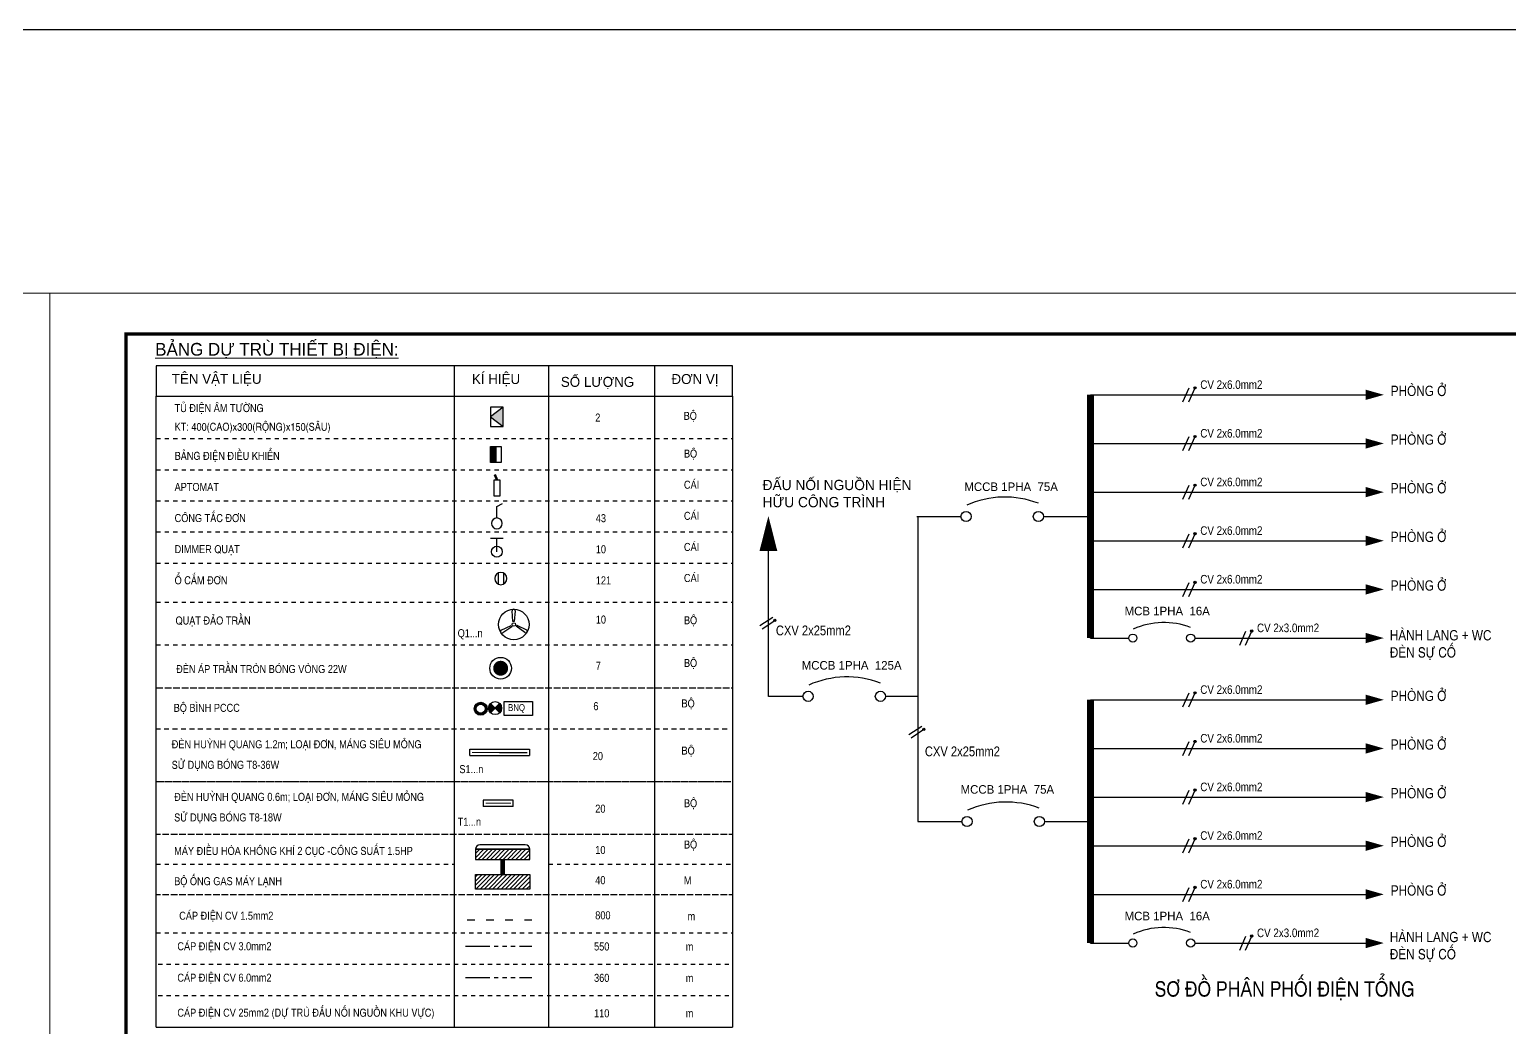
# Model space of a CAD drawing. Header units: millimetres. Extents: x 100 to 288, y -65 to 177.
# Drawn here: x 158.38 to 193.38, y -15 to 8.59 of the extents above; entities that cross this region are included whole.
import ezdxf

# ---------------------------------------------------------------- set-up
doc = ezdxf.new("R2010")
doc.units = ezdxf.units.MM
doc.header["$LTSCALE"] = 0.3
doc.header["$MEASUREMENT"] = 0
for name, pattern in [('ACAD_ISO03W100', [30, 12, -18]), ('ACAD_ISO04W100', [30, 24, -3, 0, -3]), ('ACAD_ISO06W100', [36, 24, -3, 0, -3, 0, -3, 0, -3]), ('ACAD_ISO07W100', [3, 0, -3])]:
    doc.linetypes.add(name, pattern=pattern)
doc.layers.get('DEFPOINTS').update_dxf_attribs({"linetype": 'CONTINUOUS', "lineweight": 13})
for name, color, linetype in [('CB-TD-34', 34, 'CONTINUOUS'), ('COT', 1, 'CONTINUOUS'), ('DEN-24', 24, 'CONTINUOUS'), ('DIM', 4, 'CONTINUOUS'), ('HATCH', 8, 'CONTINUOUS'), ('KHUNG5', 5, 'CONTINUOUS'), ('KT', 8, 'CONTINUOUS'), ('LAYER 1', 1, 'CONTINUOUS'), ('LAYER1', 1, 'CONTINUOUS'), ('LAYER3', 34, 'CONTINUOUS'), ('LAYER7', 7, 'CONTINUOUS'), ('QUAT', 36, 'CONTINUOUS')]:
    doc.layers.add(name, color=color, linetype=linetype)
for name, color, linetype, lineweight in [('DAY CAI', 2, 'ACAD_ISO04W100', 30), ('DAY DEN', 4, 'ACAD_ISO03W100', 25), ('DAY NHANH-90', 90, 'ACAD_ISO06W100', 30)]:
    doc.layers.add(name, color=color, linetype=linetype, lineweight=lineweight)
doc.styles.add('chu dan', font='VHELVCN.TTF', dxfattribs={"height": 350})
doc.styles.add('HELVE', font='')
doc.styles.add('HELVE-KT', font='VHELVCN.TTF')
doc.styles.add('VNI-Helve-Condense', font='VHELVCN.TTF')
doc.styles.get('HELVE').set_extended_font_data('VNhelvetica')

# ---------------------------------------------------------------- blocks, each defined once
blk = doc.blocks.new('BDIEN')
at = {"layer": 'CB-TD-34', "ltscale": 0.3}
blk.add_hatch(color=256, dxfattribs=at).paths.add_polyline_path([(368, 150), (368, 261), (30, 261), (30, 150)])
at = {"layer": 'CB-TD-34'}
for points in [[(368, 39), (368, 261), (30, 261), (30, 39)], [(368, 150), (368, 150), (30, 150), (30, 150)]]:
    blk.add_lwpolyline(points, close=True, dxfattribs=at)
blk = doc.blocks.new('GF')
at = {"layer": 'QUAT', "ltscale": 0.3}
for p, q in [((573.723, 175.574), (573.707, 175.796)), ((573.773, 175.797), (573.751, 175.574)), ((573.482, 175.397), (573.686, 175.489)), ((573.699, 175.465), (573.515, 175.339)), ((573.686, 175.489), (573.699, 175.465)), ((573.751, 175.574), (573.723, 175.574)), ((573.792, 175.475), (573.806, 175.499)), ((573.974, 175.345), (573.792, 175.475)), ((573.806, 175.499), (574.007, 175.402))]:
    blk.add_line(p, q, dxfattribs=at)
for radius in [0.319, 0.0356]:
    blk.add_circle((573.743, 175.513), radius, dxfattribs=at)
at = {"layer": 'QUAT', "linetype": 'Continuous'}
for centre, start, end in [((573.74, 175.799), 356.0633, 184.2802), ((573.496, 175.367), 116.0633, 304.2802), ((573.992, 175.372), 236.0633, 64.2802)]:
    blk.add_arc(centre, 0.0331, start, end, dxfattribs=at)
blk = doc.blocks.new('1.2')
at = {"layer": 'DEN-24'}
for points in [[(176.542, 92.721), (176.542, 92.851), (175.342, 92.851), (175.342, 92.721)], [(175.942, 92.786), (175.39, 92.786)], [(176.542, 92.721), (175.342, 92.721)]]:
    blk.add_lwpolyline(points, dxfattribs=at)
at = {"layer": 'DEN-24', "linetype": 'Continuous', "ltscale": 0.08, "const_width": 0.02}
for points in [[(175.942, 92.786), (175.39, 92.786)], [(175.942, 92.786), (176.494, 92.786)]]:
    blk.add_lwpolyline(points, dxfattribs=at)
blk = doc.blocks.new('1222')
at = {"layer": 'COT', "ltscale": 200}
h = blk.add_hatch(color=256, dxfattribs=at)
h.paths.add_polyline_path([(303.386, 228.53, 1), (303.695, 228.53, 1)])
h.paths.add_polyline_path([(303.647, 228.53, 1), (303.435, 228.53, 1)], flags=17)
h = blk.add_hatch(color=256, dxfattribs=at)
h.paths.add_polyline_path([(303.884, 228.544), (303.993, 228.432, 0.202908), (304.04, 228.543, 0.204161), (303.992, 228.655)])
h.paths.add_polyline_path([(303.884, 228.544), (303.777, 228.654, 0.201837), (303.731, 228.543, 0.200249), (303.776, 228.433)])
for p, q in [((303.992, 228.655), (303.776, 228.433)), ((303.777, 228.654), (303.993, 228.432))]:
    blk.add_line(p, q, dxfattribs=at)
blk.add_lwpolyline([(304.101, 228.704), (304.777, 228.704), (304.777, 228.369), (304.101, 228.369)], close=True, dxfattribs=at)
for centre, radius in [((303.541, 228.53), 0.155), ((303.541, 228.53), 0.106), ((303.885, 228.543), 0.155)]:
    blk.add_circle(centre, radius, dxfattribs=at)
at = {"layer": 'COT', "ltscale": 200, "insert": (304.193, 228.639), "char_height": 0.1625, "width": 0.75343, "attachment_point": 1, "style": 'chu dan'}
blk.add_mtext('BNQ', dxfattribs=at)

msp = doc.modelspace()

# ---------------------------------------------------------------- hatches: boundary and pattern name
at = {"layer": 'CB-TD-34', "linetype": 'Continuous', "ltscale": 0.08}
msp.add_hatch(color=256, dxfattribs=at).paths.add_polyline_path([(169.28096, -0.56374), (169.5769, -0.78944), (169.5769, -0.33805)])
at = {"layer": 'DAY CAI', "ltscale": 0.08}
msp.add_hatch(color=3, dxfattribs=at).paths.add_polyline_path([(169.69614, -6.50731, 1), (169.34198, -6.50731, 1)])
at = {"layer": 'DAY DEN', "linetype": 'ByBlock', "ltscale": 0.08}
for points in [[(185.94346, 0.14889, 0.41421356), (185.91708, 0.12252), (185.94346, 0.12252)], [(185.94346, 0.12252), (185.91708, 0.12252, 0.41421356), (185.94346, 0.09614)], [(185.94346, 0.14889), (185.94346, 0.09614, 0.41421356), (185.96984, 0.12252, 0.41421356)], [(185.94346, -1.00136, 0.41421356), (185.91708, -1.02774), (185.94346, -1.02774)], [(185.94346, -1.02774), (185.91708, -1.02774, 0.41421356), (185.94346, -1.05412)], [(185.94346, -1.00136), (185.94346, -1.05412, 0.41421356), (185.96984, -1.02774, 0.41421356)], [(185.94346, -2.15162, 0.41421356), (185.91708, -2.17799), (185.94346, -2.17799)], [(185.94346, -2.17799), (185.91708, -2.17799, 0.41421356), (185.94346, -2.20437)], [(185.94346, -2.15162), (185.94346, -2.20437, 0.41421356), (185.96984, -2.17799, 0.41421356)], [(185.94346, -3.30187, 0.41421356), (185.91708, -3.32825), (185.94346, -3.32825)], [(185.94346, -3.32825), (185.91708, -3.32825, 0.41421356), (185.94346, -3.35463)], [(185.94346, -3.30187), (185.94346, -3.35463, 0.41421356), (185.96984, -3.32825, 0.41421356)], [(185.94346, -4.45213, 0.41421356), (185.91708, -4.4785), (185.94346, -4.4785)], [(185.94346, -4.4785), (185.91708, -4.4785, 0.41421356), (185.94346, -4.50488)], [(185.94346, -4.45213), (185.94346, -4.50488, 0.41421356), (185.96984, -4.4785, 0.41421356)], [(187.28453, -5.60238, 0.41421356), (187.25815, -5.62876), (187.28453, -5.62876)], [(187.28453, -5.62876), (187.25815, -5.62876, 0.41421356), (187.28453, -5.65514)], [(187.28453, -5.60238), (187.28453, -5.65514, 0.41421356), (187.31091, -5.62876, 0.41421356)], [(185.94346, -7.0616, 0.41421356), (185.91708, -7.08798), (185.94346, -7.08798)], [(185.94346, -7.08798), (185.91708, -7.08798, 0.41421356), (185.94346, -7.11436)], [(185.94346, -7.0616), (185.94346, -7.11436, 0.41421356), (185.96984, -7.08798, 0.41421356)], [(179.52761, -7.95157), (179.50552, -7.93714, 0.41421356), (179.51318, -7.97366)], [(179.54203, -7.92949, 0.41421356), (179.50552, -7.93714), (179.52761, -7.95157)], [(179.54203, -7.92949), (179.51318, -7.97366, 0.41421356), (179.54969, -7.966, 0.41421356)], [(185.94346, -8.21186, 0.41421356), (185.91708, -8.23823), (185.94346, -8.23823)], [(185.94346, -8.23823), (185.91708, -8.23823, 0.41421356), (185.94346, -8.26461)], [(185.94346, -8.21186), (185.94346, -8.26461, 0.41421356), (185.96984, -8.23823, 0.41421356)], [(185.94346, -9.36211, 0.41421356), (185.91708, -9.38849), (185.94346, -9.38849)], [(185.94346, -9.38849), (185.91708, -9.38849, 0.41421356), (185.94346, -9.41487)], [(185.94346, -9.36211), (185.94346, -9.41487, 0.41421356), (185.96984, -9.38849, 0.41421356)], [(185.94346, -10.51237, 0.41421356), (185.91708, -10.53875), (185.94346, -10.53875)], [(185.94346, -10.53875), (185.91708, -10.53875, 0.41421356), (185.94346, -10.56512)], [(185.94346, -10.51237), (185.94346, -10.56512, 0.41421356), (185.96984, -10.53875, 0.41421356)], [(185.94346, -11.66262, 0.41421356), (185.91708, -11.689), (185.94346, -11.689)], [(185.94346, -11.689), (185.91708, -11.689, 0.41421356), (185.94346, -11.71538)], [(185.94346, -11.66262), (185.94346, -11.71538, 0.41421356), (185.96984, -11.689, 0.41421356)], [(187.28453, -12.81288, 0.41421356), (187.25815, -12.83926), (187.28453, -12.83926)], [(187.28453, -12.83926), (187.25815, -12.83926, 0.41421356), (187.28453, -12.86563)], [(187.28453, -12.81288), (187.28453, -12.86563, 0.41421356), (187.31091, -12.83926, 0.41421356)]]:
    msp.add_hatch(color=256, dxfattribs=at).paths.add_polyline_path(points)
at = {"layer": 'DAY DEN', "linetype": 'Continuous', "ltscale": 0.08}
for points in [[(176.00333, -5.37547), (175.98125, -5.36104, 0.41421356), (175.9889, -5.39755)], [(176.01776, -5.35338, 0.41421356), (175.98125, -5.36104), (176.00333, -5.37547)], [(176.01776, -5.35338), (175.9889, -5.39755, 0.41421356), (176.02542, -5.38989, 0.41421356)]]:
    msp.add_hatch(color=256, dxfattribs=at).paths.add_polyline_path(points)
at = {"layer": 'LAYER3'}
h = msp.add_hatch(dxfattribs=at)
h.set_pattern_fill('ANSI31', color=256, scale=0.5616, angle=720, style=0)
h.set_pattern_definition([(225, (-1265.942545, 192.030616), (0.049638896, -0.049638896), [])])
h.paths.add_polyline_path([(170.20666, -10.7876), (170.20666, -11.02641), (168.92523, -11.02641), (168.92523, -10.7876)])
h = msp.add_hatch(dxfattribs=at)
h.set_pattern_fill('ANSI31', color=256, scale=0.5616, angle=180, style=0)
h.set_pattern_definition([(45, (1605.07444, -215.261444), (-0.049638896, 0.049638896), [])])
h.paths.add_polyline_path([(168.92523, -11.73101), (168.92523, -11.38717), (170.20666, -11.38717), (170.20666, -11.73101)])

# ---------------------------------------------------------------- linework, layer by layer
at = {"layer": 'CB-TD-34', "ltscale": 0.3}
for p, q in [((169.4296, -2.68403), (169.56285, -2.61381)), ((169.4296, -2.95391), (169.4296, -2.68403)), ((169.46284, -4.25378), (169.46284, -4.51838)), ((169.58398, -4.25378), (169.58398, -4.51838))]:
    msp.add_line(p, q, dxfattribs=at)
at = {"layer": 'CB-TD-34', "linetype": 'Continuous'}
for points in [[(169.28096, -0.33805), (169.28096, -0.78944), (169.5769, -0.78944), (169.5769, -0.33805)], [(169.50142, -2.43552), (169.36684, -2.43552), (169.36684, -2.05276), (169.50142, -2.05276)]]:
    msp.add_lwpolyline(points, close=True, dxfattribs=at)
at = {"layer": 'CB-TD-34', "linetype": 'Continuous', "ltscale": 0.08}
msp.add_lwpolyline([(169.5769, -0.33805), (169.28096, -0.56374), (169.5769, -0.78944)], dxfattribs=at)
at = {"layer": 'CB-TD-34', "linetype": 'Continuous', "const_width": 0.05864}
msp.add_lwpolyline([(169.43413, -2.05276), (169.37854, -1.92712)], dxfattribs=at)
at = {"layer": 'CB-TD-34', "ltscale": 0.3, "extrusion": (0, 0, -1)}
for centre, major_axis, start_param, end_param in [((169.4296, -3.08274), (-0.0911, 0.0911), 5.49778714, 11.78097245), ((169.52341, -4.38608), (0.10289, 0.10289), 3.92699082, 10.21017612)]:
    msp.add_ellipse(centre, major_axis=major_axis, ratio=1, start_param=start_param, end_param=end_param, dxfattribs=at)
at = {"layer": 'DAY CAI', "color": 3, "linetype": 'Continuous', "ltscale": 0.08}
msp.add_circle((169.51906, -6.50731), 0.257, dxfattribs=at)
at = {"layer": 'DAY DEN', "ltscale": 0.05}
msp.add_line((168.72936, -12.45383), (170.30048, -12.45383), dxfattribs=at)
at = {"layer": 'DAY DEN', "linetype": 'ByBlock'}
for points in [[(185.65754, -0.20819), (185.80284, 0.12252)], [(185.79816, -0.20819), (185.94346, 0.12252)], [(185.65754, -1.35845), (185.80284, -1.02774)], [(185.79816, -1.35845), (185.94346, -1.02774)], [(185.65754, -2.5087), (185.80284, -2.17799)], [(185.79816, -2.5087), (185.94346, -2.17799)], [(185.65754, -3.65896), (185.80284, -3.32825)], [(185.79816, -3.65896), (185.94346, -3.32825)], [(185.65754, -4.80922), (185.80284, -4.4785)], [(185.79816, -4.80922), (185.94346, -4.4785)], [(186.99861, -5.95947), (187.14391, -5.62876)], [(187.13923, -5.95947), (187.28453, -5.62876)], [(185.65754, -7.41869), (185.80284, -7.08798)], [(185.79816, -7.41869), (185.94346, -7.08798)], [(179.17558, -8.07041), (179.4781, -7.87303)], [(179.22508, -8.14895), (179.52761, -7.95157)], [(185.65754, -8.56894), (185.80284, -8.23823)], [(185.79816, -8.56894), (185.94346, -8.23823)], [(185.65754, -9.7192), (185.80284, -9.38849)], [(185.79816, -9.7192), (185.94346, -9.38849)], [(185.65754, -10.86946), (185.80284, -10.53875)], [(185.79816, -10.86946), (185.94346, -10.53875)], [(185.65754, -12.01971), (185.80284, -11.689)], [(185.79816, -12.01971), (185.94346, -11.689)], [(186.99861, -13.16997), (187.14391, -12.83926)], [(187.13923, -13.16997), (187.28453, -12.83926)]]:
    msp.add_lwpolyline(points, dxfattribs=at)
at = {"layer": 'DAY DEN'}
for points in [[(175.6513, -5.4943), (175.95383, -5.29692)], [(175.7008, -5.57285), (176.00333, -5.37547)]]:
    msp.add_lwpolyline(points, dxfattribs=at)
at = {"layer": 'DAY NHANH-90', "ltscale": 0.08}
for p, q in [((168.68637, -13.07598), (170.25749, -13.07598)), ((168.68637, -13.81884), (170.25749, -13.81884))]:
    msp.add_line(p, q, dxfattribs=at)
at = {"layer": 'DEFPOINTS', "linetype": 'Continuous', "ltscale": 0.08}
for points in [[(116.85754, -27.34106), (158.85754, -27.34106), (158.85754, 2.35894), (116.85754, 2.35894)], [(158.85754, -27.34106), (200.85754, -27.34106), (200.85754, 2.35894), (158.85754, 2.35894)]]:
    msp.add_lwpolyline(points, close=True, dxfattribs=at)
at = {"layer": 'DEN-24', "linetype": 'ACAD_ISO07W100'}
for p, q in [((161.37473, -0.07353), (175.00008, -0.07353)), ((161.37473, -1.07867), (175.00008, -1.07867)), ((161.37473, -1.81396), (175.00008, -1.81396)), ((161.37473, -2.54924), (175.00008, -2.54924)), ((161.37473, -3.28452), (175.00008, -3.28452)), ((161.37473, -4.01981), (175.00008, -4.01981)), ((161.37473, -4.94657), (175.00008, -4.94657)), ((161.37473, -5.95657), (175.00008, -5.95657)), ((161.37473, -6.96956), (175.00008, -6.96956)), ((161.43282, -6.96956), (175.00008, -6.96956)), ((161.37473, -7.9401), (174.94198, -7.9401)), ((161.37473, -9.18374), (174.94198, -9.18374)), ((161.4607, -9.18374), (175.00008, -9.18374)), ((161.37473, -10.42738), (175.00008, -10.42738)), ((161.5188, -10.42738), (175.00008, -10.42738)), ((161.37473, -11.85809), (175.00008, -11.85809)), ((161.5188, -11.85809), (175.00008, -11.85809)), ((161.37473, -12.76252), (175.00008, -12.76252)), ((161.41772, -13.50538), (175.00008, -13.50538)), ((161.41772, -14.24824), (175.00008, -14.24824))]:
    msp.add_line(p, q, dxfattribs=at).dxf.unprotected_set("ltscale", 0)
for points in [[(161.41772, -6.96956), (175.00008, -6.96956)], [(161.35962, -7.9401), (174.94198, -7.9401)], [(161.37473, -11.14274), (168.41726, -11.14274)], [(170.65268, -11.14274), (175.00008, -11.14274)]]:
    msp.add_lwpolyline(points, dxfattribs=at).dxf.unprotected_set("ltscale", 0)
at = {"layer": 'DEN-24'}
for points in [[(169.81656, -9.77747), (169.81656, -9.62415), (169.10781, -9.62415), (169.10781, -9.77747)], [(169.81656, -9.77747), (169.10781, -9.77747)]]:
    msp.add_lwpolyline(points, dxfattribs=at)
at = {"layer": 'DEN-24', "linetype": 'Continuous', "ltscale": 0.08, "const_width": 0.02363}
for points in [[(169.46218, -9.70081), (169.16399, -9.70081)], [(169.46218, -9.70081), (169.76037, -9.70081)]]:
    msp.add_lwpolyline(points, dxfattribs=at)
at = {"layer": 'KHUNG5', "linetype": 'Continuous', "ltscale": 0.08, "const_width": 0.11232}
msp.add_lwpolyline([(169.56595, -11.02641), (169.56595, -11.38717)], dxfattribs=at)
at = {"layer": 'KT'}
msp.add_lwpolyline([(175.85207, -2.90593, 0, 0.4212, 0), (175.85207, -3.73669, 0.4212, 0.4212, 0)], format="xyseb", dxfattribs=at)
at = {"layer": 'LAYER 1', "linetype": 'Continuous'}
for points in [[(183.47167, -0.04284), (190.26517, -0.04284)], [(183.47167, -1.19309), (190.26517, -1.19309)], [(183.47167, -2.34335), (190.26517, -2.34335)], [(179.36178, -2.91848), (180.40675, -2.91848)], [(179.38455, -2.91848), (179.38455, -10.12897)], [(182.35772, -2.91848), (183.47167, -2.91848)], [(183.47167, -3.4936), (190.26517, -3.4936)], [(176.67007, -7.17165), (175.85207, -7.17165), (175.85207, -3.73669)], [(183.47167, -4.64386), (190.26517, -4.64386)], [(183.47167, -5.79412), (184.37503, -5.79412)], [(185.9358, -5.79412), (190.26517, -5.79412)], [(178.621, -7.16885), (179.38455, -7.16885)], [(183.47167, -7.25333), (190.26517, -7.25333)], [(183.47167, -8.40359), (190.26517, -8.40359)], [(183.47167, -9.55385), (190.26517, -9.55385)], [(179.38455, -10.12897), (180.42952, -10.12897)], [(183.47167, -10.7041), (190.26517, -10.7041)], [(183.47167, -11.85436), (190.26517, -11.85436)], [(183.47167, -13.00461), (184.37503, -13.00461)], [(185.9358, -13.00461), (190.26517, -13.00461)]]:
    msp.add_lwpolyline(points, dxfattribs=at)
at = {"layer": 'LAYER1'}
for p, q in [((168.41726, 0.64367), (168.41726, -14.9911)), ((170.65268, 0.64367), (170.65268, -14.9911)), ((173.15615, 0.64367), (173.15615, -14.9911)), ((161.37473, -14.9911), (175.00008, -14.9911))]:
    msp.add_line(p, q, dxfattribs=at)
msp.add_lwpolyline([(161.37473, -0.07353), (175.00008, -0.07353), (175.00008, 0.64367), (161.37473, 0.64367)], close=True, dxfattribs=at)
msp.add_lwpolyline([(161.37473, -14.9911), (161.37473, -0.07353), (175.00008, -0.07353), (175.00008, -14.9911)], dxfattribs=at)
at = {"layer": 'LAYER1', "linetype": 'ByBlock'}
for centre in [(185.94346, 0.12252), (185.94346, -1.02774), (185.94346, -2.17799), (185.94346, -3.32825), (185.94346, -4.4785), (187.28453, -5.62876), (185.94346, -7.08798), (179.52761, -7.95157), (185.94346, -8.23823), (185.94346, -9.38849), (185.94346, -10.53875), (185.94346, -11.689), (187.28453, -12.83926)]:
    msp.add_circle(centre, 0.02638, dxfattribs=at)
at = {"layer": 'LAYER1'}
for centre, radius in [((180.52677, -2.91848), 0.12002), ((182.2377, -2.91848), 0.12002), ((176.00333, -5.37547), 0.02638), ((184.47104, -5.79412), 0.09602), ((185.83978, -5.79412), 0.09602), ((176.79009, -7.17165), 0.12002), ((178.50101, -7.17165), 0.12002), ((180.54954, -10.12897), 0.12002), ((182.26046, -10.12897), 0.12002), ((184.47104, -13.00461), 0.09602), ((185.83978, -13.00461), 0.09602)]:
    msp.add_circle(centre, radius, dxfattribs=at)
for centre, radius in [((181.44587, -4.66452), 2.20517), ((185.20633, -7.19095), 1.76414), ((177.70919, -8.91769), 2.20517), ((181.46864, -11.87501), 2.20517), ((185.20633, -14.40144), 1.76414)]:
    msp.add_arc(centre, radius, 68.978831, 114.202192, dxfattribs=at)
at = {"layer": 'LAYER3', "lineweight": -2, "ltscale": 0.08}
msp.add_lwpolyline([(108.01391, 8.59192), (212.25043, 8.59192), (212.25043, -64.85135), (108.01391, -64.85135)], close=True, dxfattribs=at)
at = {"layer": 'LAYER3', "linetype": 'Continuous', "const_width": 0.162}
for points in [[(183.47167, -0.04284), (183.47167, -5.79412)], [(183.47167, -7.25333), (183.47167, -13.00461)]]:
    msp.add_lwpolyline(points, dxfattribs=at)
at = {"layer": 'LAYER3', "linetype": 'Continuous'}
for points in [[(190.40816, -0.04284, 0, 0.243, 0), (189.97918, -0.04284, 0.243, 0.243, 0)], [(190.40816, -1.19309, 0, 0.243, 0), (189.97918, -1.19309, 0.243, 0.243, 0)], [(190.40816, -2.34335, 0, 0.243, 0), (189.97918, -2.34335, 0.243, 0.243, 0)], [(190.40816, -3.4936, 0, 0.243, 0), (189.97918, -3.4936, 0.243, 0.243, 0)], [(190.40816, -4.64386, 0, 0.243, 0), (189.97918, -4.64386, 0.243, 0.243, 0)], [(190.40816, -5.79412, 0, 0.243, 0), (189.97918, -5.79412, 0.243, 0.243, 0)], [(190.40816, -7.25333, 0, 0.243, 0), (189.97918, -7.25333, 0.243, 0.243, 0)], [(190.40816, -8.40359, 0, 0.243, 0), (189.97918, -8.40359, 0.243, 0.243, 0)], [(190.40816, -9.55385, 0, 0.243, 0), (189.97918, -9.55385, 0.243, 0.243, 0)], [(190.40816, -10.7041, 0, 0.243, 0), (189.97918, -10.7041, 0.243, 0.243, 0)], [(190.40816, -11.85436, 0, 0.243, 0), (189.97918, -11.85436, 0.243, 0.243, 0)], [(190.40816, -13.00461, 0, 0.243, 0), (189.97918, -13.00461, 0.243, 0.243, 0)]]:
    msp.add_lwpolyline(points, format="xyseb", dxfattribs=at)
for points in [[(183.47167, -5.79412), (183.47167, -0.04284)], [(183.47167, -13.00461), (183.47167, -7.25333)], [(182.38049, -10.12897), (183.49443, -10.12897)]]:
    msp.add_lwpolyline(points, dxfattribs=at)
at = {"layer": 'LAYER3'}
msp.add_lwpolyline([(168.92523, -10.7876), (170.20666, -10.7876, 0.41421356), (170.10163, -10.68257), (169.03027, -10.68257, 0.41421356)], format="xyb", close=True, dxfattribs=at)
for points in [[(168.92523, -11.02641), (170.20666, -11.02641), (170.20666, -10.7876), (168.92523, -10.7876)], [(168.92523, -11.38717), (170.20666, -11.38717), (170.20666, -11.73101), (168.92523, -11.73101)]]:
    msp.add_lwpolyline(points, close=True, dxfattribs=at)
at = {"layer": 'LAYER7', "linetype": 'Continuous', "const_width": 0.08}
msp.add_lwpolyline([(199.85754, 1.3964), (160.65754, 1.3964), (160.65754, -26.37851), (199.85754, -26.37851)], close=True, dxfattribs=at)
at = {"layer": 'QUAT', "linetype": 'Continuous'}
for points in [[(169.58199, -3.43948), (169.27722, -3.43948)], [(169.4296, -3.75137), (169.4296, -3.43948)]]:
    msp.add_lwpolyline(points, dxfattribs=at)
msp.add_circle((169.4296, -3.75137), 0.12883, dxfattribs=at)

# ---------------------------------------------------------------- block references
at = {"layer": 'CB-TD-34', "xscale": -0.001135672646341845, "yscale": 0.001135672646341845, "zscale": 0.001135672843958278, "rotation": 90}
msp.add_blockref('BDIEN', (169.57757, -1.22752), dxfattribs=at)
at = {"layer": 'DIM', "xscale": 1.134000000001834, "yscale": 1.134000000020023, "zscale": 1.134}
msp.add_blockref('GF', (-480.79441, -204.50472), dxfattribs=at)
at = {"layer": 'HATCH', "linetype": 'Continuous', "xscale": 0.9922499999993306, "yscale": 0.9922500000539003, "zscale": 0.9922500000000001}
msp.add_blockref('1222', (-132.14124, -234.22234), dxfattribs=at)
at = {"layer": 'HATCH', "lineweight": 35, "xscale": -1.181250000008731, "yscale": 1.181250000008731, "zscale": 1.18125}
msp.add_blockref('1.2', (377.32701, -118.09976), dxfattribs=at)

# ---------------------------------------------------------------- texts
at = {"layer": 'DAY DEN', "lineweight": 9, "style": 'VNI-Helve-Condense'}
for s, height, p in [('TUÛ ÑIEÄN AÂM TÖÔØNG ', 0.1892788, (161.80754, -0.44954)), ('KT: 400(CAO)x300(ROÄNG)x150(SAÂU) ', 0.1892788, (161.80754, -0.89233)), ('BAÛNG ÑIEÄN ÑIEÀU KHIEÅN', 0.1892788, (161.80754, -1.58066)), ('APTOMAT', 0.189279, (161.80754, -2.31595)), ('COÂNG TAÉC ÑÔN', 0.1892788, (161.80754, -3.05123)), ('DIMMER QUAÏT', 0.1892788, (161.80754, -3.78651)), ('OÅ CAÉM ÑÔN', 0.1892788, (161.80754, -4.5218)), ('QUAÏT ÑAÛO TRAÀN', 0.1892788, (161.82966, -5.47326)), ('ÑEØN AÙP TRAÀN TROØN BOÙNG VOØNG 22W', 0.1892788, (161.84353, -6.62058)), ('BOÄ BÌNH PCCC', 0.1892788, (161.78544, -7.53821)), ('ÑEØN HUYØNH QUANG 1.2m; LOAÏI ÑÔN, MAÙNG SIEÂU MOÛNG', 0.1892788, (161.7389, -8.39939)), ('SÖÛ DUÏNG BOÙNG T8-36W ', 0.1892788, (161.7389, -8.88548)), ('ÑEØN HUYØNH QUANG 0.6m; LOAÏI ÑÔN, MAÙNG SIEÂU MOÛNG', 0.1892788, (161.797, -9.64304)), ('SÖÛ DUÏNG BOÙNG T8-18W ', 0.1892788, (161.797, -10.12912)), ('MAÙY ÑIEÀU HOØA KHOÂNG KHÍ 2 CUÏC -COÂNG SUAÁT 1.5HP', 0.1892788, (161.797, -10.92106)), ('BOÄ OÁNG GAS MAÙY LAÏNH', 0.1892788, (161.797, -11.63641)), ('CAÙP ÑIEÄN CV 1.5mm2 ', 0.1892788, (161.91564, -12.45305)), ('CAÙP ÑIEÄN CV 3.0mm2 ', 0.1892788, (161.87265, -13.17527)), ('CAÙP ÑIEÄN CV 6.0mm2 ', 0.1892788, (161.87265, -13.91813)), ('CAÙP ÑIEÄN CV 25mm2 (DÖÏ TRUØ ÑAÁU NOÁI NGUOÀN KHU VÖÏC) ', 0.1892788, (161.87265, -14.74575))]:
    msp.add_text(s, height=height, dxfattribs=at).set_placement(p)
at = {"layer": 'DAY DEN', "lineweight": 9, "attachment_point": 1}
for s, insert, char_height, width in [('{\\fVNI-Avo|b0|i0|c0|p2;\\LBAÛNG DÖÏ TRUØ THIEÁT BÒ ÑIEÄN:}', (161.34792, 1.18389), 0.3, 12.6931209), ('{\\fVNI-Avo|b0|i0|c0|p2;TEÂN VAÄT LIEÄU}', (161.73967, 0.45329), 0.23625, 2.8202542), ('{\\fVNI-Avo|b0|i0|c0|p2;KÍ HIEÄU}', (168.83989, 0.44866), 0.23625, 2.8202542), ('{\\fVNI-Avo|b0|i0|c0|p2;SOÁ LÖÔÏNG}', (170.94274, 0.38132), 0.23625, 2.8202542), ('{\\fVNI-Avo|b0|i0|c0|p2;ÑÔN VÒ}', (173.55931, 0.44866), 0.23625, 2.8202542)]:
    msp.add_mtext(s, dxfattribs=dict(at, insert=insert, char_height=char_height, width=width))
at = {"layer": 'DAY DEN', "lineweight": 9, "style": 'VNI-Helve-Condense'}
for s, insert, char_height, width, attachment_point in [('2', (171.75635, -0.48598), 0.18928, 1.2795763, 1), ('\\pt0;BOÄ ', (173.84744, -0.44563), 0.189279, 1.2795763, 1), ('\\pt0;BOÄ ', (173.85406, -1.33855), 0.189279, 1.2795763, 1), ('\\pt0;CAÙI', (173.85406, -2.07383), 0.189279, 1.2795763, 1), ('\\pt0;CAÙI', (173.85406, -2.80912), 0.189279, 1.2795763, 1), ('\\pt0;43', (171.76983, -2.86484), 0.189279, 1.2795763, 1), ('\\pt0;CAÙI', (173.85406, -3.5444), 0.189279, 1.2795763, 1), ('\\pt0;10', (171.76983, -3.60012), 0.189279, 1.2795763, 1), ('\\pt0;121', (171.76983, -4.3354), 0.189279, 1.2795763, 1), ('\\pt0;CAÙI', (173.85406, -4.27968), 0.189279, 1.2795763, 1), ('\\pt0;BOÄ', (173.85406, -5.27857), 0.189279, 1.2795763, 1), ('\\pt0;Q1...n', (168.50193, -5.58405), 0.1892788, 1.2795763, 1), ('\\pt0;10', (171.76983, -5.26217), 0.189279, 1.2795763, 1), ('\\pt0;BOÄ', (173.85406, -6.28857), 0.189279, 1.2795763, 1), ('\\pt0;7', (171.76983, -6.35305), 0.189279, 1.2795763, 1), ('\\pt0;6', (171.71174, -7.30923), 0.189279, 1.2795763, 1), ('\\pt0;BOÄ', (173.79597, -7.24475), 0.189279, 1.2795763, 1), ('\\pt0;BOÄ ', (173.79597, -8.35964), 0.189279, 1.2795763, 1), ('\\pt0;20', (171.69826, -8.48962), 0.189279, 1.2795763, 1), ('\\pt0;S1...n', (168.54274, -8.79835), 0.1892788, 1.2795763, 1), ('\\pt0;20', (171.75635, -9.73326), 0.189279, 1.2795763, 1), ('\\pt0;BOÄ ', (173.85406, -9.60329), 0.189279, 1.2795763, 1), ('\\pt0;T1...n', (168.50193, -10.04199), 0.1892788, 1.2795763, 1), ('\\pt0;10', (171.75635, -10.71034), 0.189279, 1.2795763, 1), ('\\pt0;BOÄ ', (173.85406, -10.58036), 0.189279, 1.2795763, 1), ('\\pt0;40', (171.75635, -11.42369), 0.189279, 1.2795763, 1), ('\\pt0;M', (173.85406, -11.43086), 0.189279, 1.2795763, 1), ('\\pt0;800', (171.75635, -12.25387), 0.189279, 3.2437221, 1), ('\\pt0;m', (173.94004, -12.27738), 0.189279, 1.2795763, 1), ('\\pt0;550', (171.72843, -12.99017), 0.189279, 4.0696151, 1), ('\\pt0;m', (173.89705, -12.99434), 0.189279, 1.2795763, 1), ('\\pt0;360', (171.72843, -13.73303), 0.189279, 4.0696151, 1), ('\\pt0;m', (173.89705, -13.7372), 0.189279, 1.2795763, 1), ('\\pt0;110', (171.72843, -14.76346), 0.189279, 4.0696151, 7), ('\\pt0;m', (173.89705, -14.75929), 0.189279, 1.2795763, 7)]:
    msp.add_mtext(s, dxfattribs=dict(at, insert=insert, char_height=char_height, width=width, attachment_point=attachment_point))
at = {"layer": 'LAYER1', "attachment_point": 1, "style": 'HELVE'}
for s, insert, char_height in [('{\\fVNI-Helve-Condense|b0|i0|c0|p2;CV 2x6.0mm2}', (186.06758, 0.29967), 0.2025), ('{\\fVNI-Helve-Condense|b0|i0|c0|p2;PHOØNG ÔÛ}', (190.57204, 0.17187), 0.243), ('{\\fVNI-Helve-Condense|b0|i0|c0|p2;CV 2x6.0mm2}', (186.06758, -0.85059), 0.2025), ('{\\fVNI-Helve-Condense|b0|i0|c0|p2;PHOØNG ÔÛ}', (190.57204, -0.97839), 0.243), ('{\\fVNI-Helve-Condense|b0|i0|c0|p2;CV 2x6.0mm2}', (186.06758, -2.00084), 0.2025), ('{\\fVNI-Helve-Condense|b0|i0|c0|p2;PHOØNG ÔÛ}', (190.57204, -2.12864), 0.243), ('{\\fVNI-Helve-Condense|b0|i0|c0|p2;CV 2x6.0mm2}', (186.06758, -3.1511), 0.2025), ('{\\fVNI-Helve-Condense|b0|i0|c0|p2;PHOØNG ÔÛ}', (190.57204, -3.2789), 0.243), ('{\\fVNI-Helve-Condense|b0|i0|c0|p2;CV 2x6.0mm2}', (186.06758, -4.30135), 0.2025), ('{\\fVNI-Helve-Condense|b0|i0|c0|p2;PHOØNG ÔÛ}', (190.57204, -4.42915), 0.243), ('{\\fVNI-Helve-Condense|b0|i0|c0|p2;CXV 2x25mm2}', (176.02858, -5.49815), 0.2304433), ('{\\fVNI-Helve-Condense|b0|i0|c0|p2;CV 2x3.0mm2}', (187.40865, -5.45161), 0.2025), ('{\\fVNI-Helve-Condense|b0|i0|c0|p2;HAØNH LANG + WC\\PÑEØN SÖÏ COÁ}', (190.54927, -5.60574), 0.243), ('{\\fVNI-Helve-Condense|b0|i0|c0|p2;CV 2x6.0mm2}', (186.06758, -6.91083), 0.2025), ('{\\fVNI-Helve-Condense|b0|i0|c0|p2;PHOØNG ÔÛ}', (190.57204, -7.03863), 0.243), ('{\\fVNI-Helve-Condense|b0|i0|c0|p2;CXV 2x25mm2}', (179.55285, -8.35727), 0.2304433), ('{\\fVNI-Helve-Condense|b0|i0|c0|p2;CV 2x6.0mm2}', (186.06758, -8.06108), 0.2025), ('{\\fVNI-Helve-Condense|b0|i0|c0|p2;PHOØNG ÔÛ}', (190.57204, -8.18888), 0.243), ('{\\fVNI-Helve-Condense|b0|i0|c0|p2;CV 2x6.0mm2}', (186.06758, -9.21134), 0.2025), ('{\\fVNI-Helve-Condense|b0|i0|c0|p2;PHOØNG ÔÛ}', (190.57204, -9.33914), 0.243), ('{\\fVNI-Helve-Condense|b0|i0|c0|p2;CV 2x6.0mm2}', (186.06758, -10.36159), 0.2025), ('{\\fVNI-Helve-Condense|b0|i0|c0|p2;PHOØNG ÔÛ}', (190.57204, -10.48939), 0.243), ('{\\fVNI-Helve-Condense|b0|i0|c0|p2;CV 2x6.0mm2}', (186.06758, -11.51185), 0.2025), ('{\\fVNI-Helve-Condense|b0|i0|c0|p2;PHOØNG ÔÛ}', (190.57204, -11.63965), 0.243), ('{\\fVNI-Helve-Condense|b0|i0|c0|p2;CV 2x3.0mm2}', (187.40865, -12.6621), 0.2025), ('{\\fVNI-Helve-Condense|b0|i0|c0|p2;HAØNH LANG + WC\\PÑEØN SÖÏ COÁ}', (190.54927, -12.74032), 0.243)]:
    msp.add_mtext(s, dxfattribs=dict(at, insert=insert, char_height=char_height))
at = {"layer": 'LAYER1', "attachment_point": 1}
for s, insert, char_height, width, style in [('{\\fVNI-Avo|b0|i0|c0|p2;ÑAÁU NOÁI NGUOÀN HIEÄN HÖÕU COÂNG TRÌNH}', (175.71511, -2.05279), 0.243, 4.0139107, 'HELVE'), ('{\\fVNI-Avo|b0|i0|c0|p2;MCCB 1PHA  75A}', (180.48646, -2.11474), 0.2025, 25.2743057, 'HELVE'), ('{\\fVNI-Avo|b0|i0|c0|p2;MCB 1PHA  16A}', (184.27608, -5.05404), 0.2025, 25.2743057, 'HELVE'), ('{\\fVNI-Avo|b0|i0|c0|p2;MCCB 1PHA  125A}', (176.63931, -6.3369), 0.2025, 25.2743057, 'HELVE'), ('{\\fVNI-Avo|b0|i0|c0|p2;MCCB 1PHA  75A}', (180.39705, -9.27129), 0.2025, 25.2743057, 'HELVE'), ('{\\fVNI-Avo|b0|i0|c0|p2;MCB 1PHA  16A}', (184.27608, -12.26453), 0.2025, 25.2743057, 'HELVE'), ('    SÔ ÑOÀ PHAÂN PHOÁI ÑIEÄN TOÅNG', (184.52556, -13.90794), 0.36288, 10.7169189, 'HELVE-KT')]:
    msp.add_mtext(s, dxfattribs=dict(at, insert=insert, char_height=char_height, width=width, style=style))

doc.saveas('drawing.dxf')
